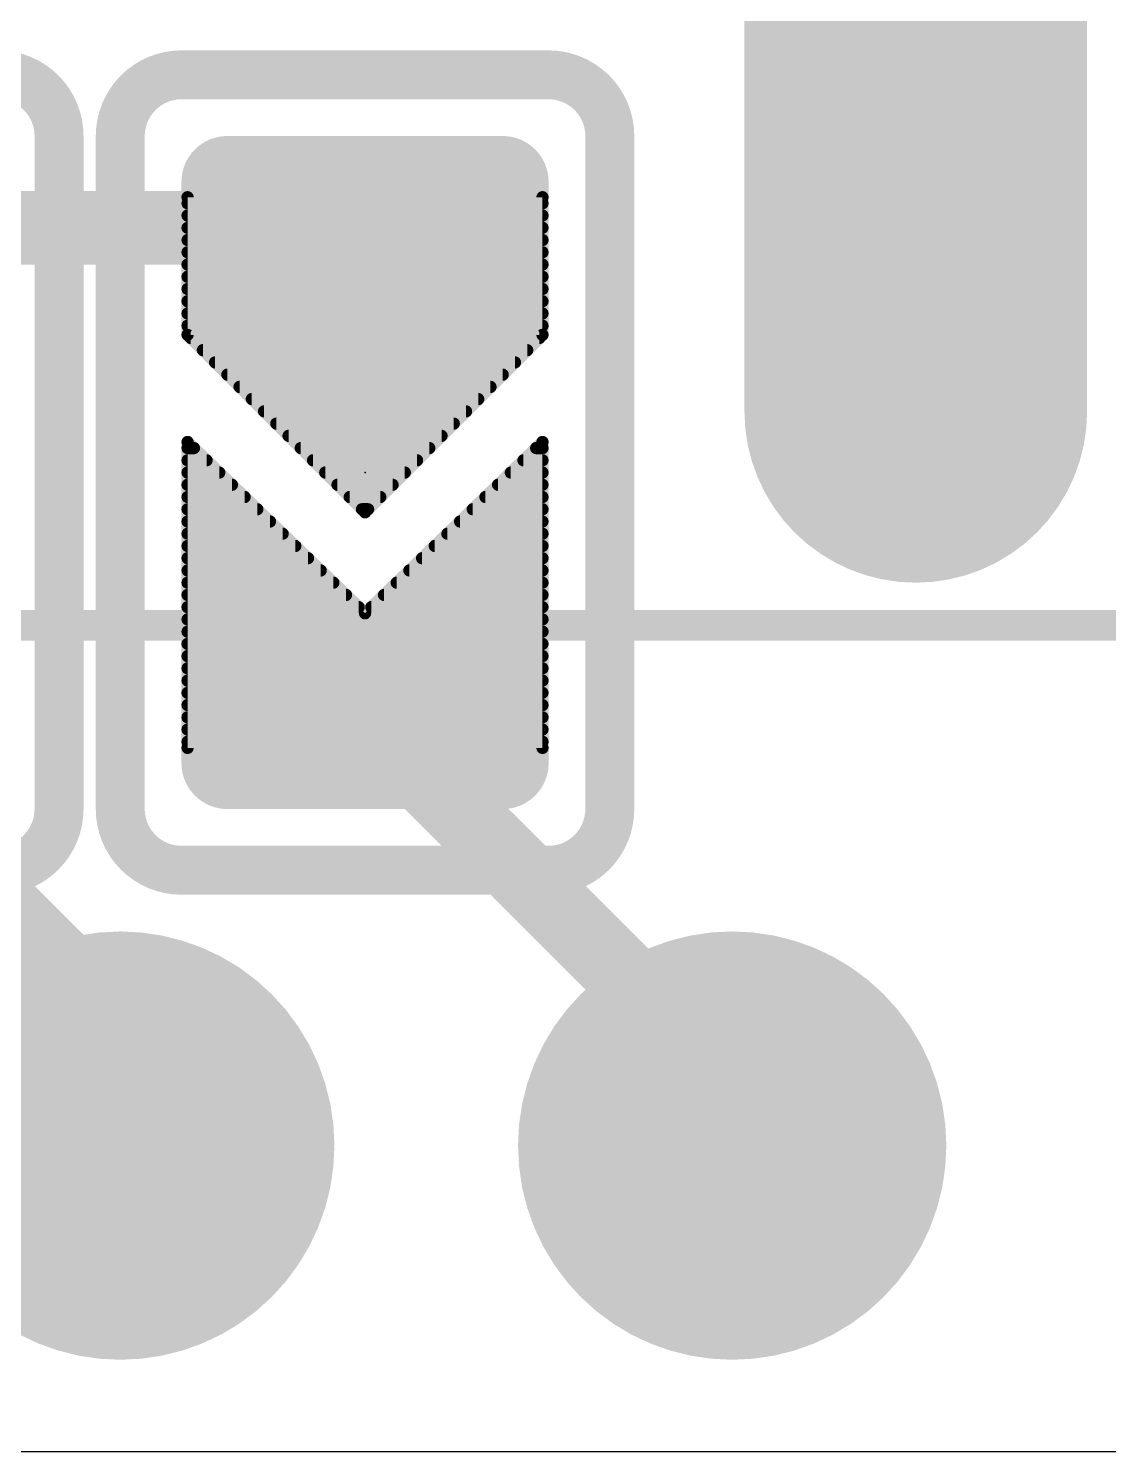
# Model space of a CAD drawing. Extents: x -6.8 to 73.8, y -5.2 to 32.2.
# Drawn here: x 31.37 to 35.85, y 0 to 5.91 of the extents above; entities that cross this region are included whole.
import ezdxf

# ---------------------------------------------------------------- set-up
doc = ezdxf.new("R2010")
doc.units = 0
for name, color, linetype in [('16', 132, 'CONTINUOUS'), ('17', 110, 'CONTINUOUS'), ('20', 53, 'CONTINUOUS'), ('21', 40, 'CONTINUOUS'), ('22', 6, 'CONTINUOUS'), ('24', 53, 'CONTINUOUS')]:
    doc.layers.add(name, color=color, linetype=linetype)

# ---------------------------------------------------------------- blocks, each defined once
blk = doc.blocks.new('ROUNDP')
at = {"const_width": 0.5}
blk.add_lwpolyline([(0, -0.25, 1), (0, 0.25, 1), (0, -0.25)], format="xyb", dxfattribs=at)
blk = doc.blocks.new('RECT121920X243840R50')
at = {"const_width": 0.1905}
blk.add_lwpolyline([(0.2858, -0.5715), (0.2858, 0.5715, 0.4142), (0.1905, 0.6668), (-0.1905, 0.6668, 0.4142), (-0.2858, 0.5715), (-0.2858, -0.5715, 0.4142), (-0.1905, -0.6668), (0.1905, -0.6668, 0.4142)], format="xyb", close=True, dxfattribs=at)
blk.add_solid([(-0.2159, -0.5969), (0.2159, -0.5969), (-0.2159, 0.5969), (0.2159, 0.5969)])

msp = doc.modelspace()

# ---------------------------------------------------------------- linework, layer by layer
at = {"layer": '16'}
for points, const_width in [([(32.766, 5.08), (30.48, 5.08)], 0.3048), ([(32.0294, 5.207), (32.0294, 4.6355)], 0.0508), ([(33.5026, 5.207), (32.0294, 5.207)], 0.0508), ([(32.0294, 5.1816), (33.5026, 5.1816)], 0.0508), ([(33.5026, 4.6355), (33.5026, 5.207)], 0.0508), ([(32.0294, 5.1308), (33.5026, 5.1308)], 0.0508), ([(32.0294, 5.08), (33.5026, 5.08)], 0.0508), ([(32.0294, 5.0292), (33.5026, 5.0292)], 0.0508), ([(32.0294, 4.9784), (33.5026, 4.9784)], 0.0508), ([(32.0294, 4.9276), (33.5026, 4.9276)], 0.0508), ([(32.0294, 4.8768), (33.5026, 4.8768)], 0.0508), ([(32.0294, 4.826), (33.5026, 4.826)], 0.0508), ([(32.0294, 4.7752), (33.5026, 4.7752)], 0.0508), ([(32.0294, 4.7244), (33.5026, 4.7244)], 0.0508), ([(32.0294, 4.6736), (33.5026, 4.6736)], 0.0508), ([(32.0294, 4.6355), (32.766, 3.8989)], 0.0508), ([(32.0421, 4.6228), (33.4899, 4.6228)], 0.0508), ([(32.766, 3.8989), (33.5026, 4.6355)], 0.0508), ([(32.0929, 4.572), (33.4391, 4.572)], 0.0508), ([(32.1437, 4.5212), (33.3883, 4.5212)], 0.0508), ([(32.1945, 4.4704), (33.3375, 4.4704)], 0.0508), ([(32.2453, 4.4196), (33.2867, 4.4196)], 0.0508), ([(32.2961, 4.3688), (33.2359, 4.3688)], 0.0508), ([(32.3469, 4.318), (33.1851, 4.318)], 0.0508), ([(32.3977, 4.2672), (33.1343, 4.2672)], 0.0508), ([(32.0294, 4.191), (32.766, 3.4798)], 0.0508), ([(32.0294, 2.921), (32.0294, 4.191)], 0.0508), ([(32.4485, 4.2164), (33.0835, 4.2164)], 0.0508), ([(32.766, 3.4798), (33.5026, 4.191)], 0.0508), ([(33.5026, 4.191), (33.5026, 2.921)], 0.0508), ([(32.0294, 4.1656), (32.0557, 4.1656)], 0.0508), ([(32.0294, 4.1148), (32.1083, 4.1148)], 0.0508), ([(32.4993, 4.1656), (33.0327, 4.1656)], 0.0508), ([(32.5501, 4.1148), (32.9819, 4.1148)], 0.0508), ([(33.4237, 4.1148), (33.5026, 4.1148)], 0.0508), ([(33.4763, 4.1656), (33.5026, 4.1656)], 0.0508), ([(32.0294, 4.064), (32.1609, 4.064)], 0.0508), ([(32.6009, 4.064), (32.9311, 4.064)], 0.0508), ([(33.3711, 4.064), (33.5026, 4.064)], 0.0508), ([(32.0294, 4.0132), (32.2136, 4.0132)], 0.0508), ([(32.6517, 4.0132), (32.8803, 4.0132)], 0.0508), ([(33.3184, 4.0132), (33.5026, 4.0132)], 0.0508), ([(32.0294, 3.9624), (32.2662, 3.9624)], 0.0508), ([(32.7025, 3.9624), (32.8295, 3.9624)], 0.0508), ([(33.2658, 3.9624), (33.5026, 3.9624)], 0.0508), ([(32.0294, 3.9116), (32.3188, 3.9116)], 0.0508), ([(32.7533, 3.9116), (32.7787, 3.9116)], 0.0508), ([(33.2132, 3.9116), (33.5026, 3.9116)], 0.0508), ([(32.0294, 3.8608), (32.3714, 3.8608)], 0.0508), ([(33.1606, 3.8608), (33.5026, 3.8608)], 0.0508), ([(32.0294, 3.81), (32.424, 3.81)], 0.0508), ([(32.0294, 3.7592), (32.4766, 3.7592)], 0.0508), ([(33.0554, 3.7592), (33.5026, 3.7592)], 0.0508), ([(33.108, 3.81), (33.5026, 3.81)], 0.0508), ([(32.0294, 3.7084), (32.5292, 3.7084)], 0.0508), ([(33.0028, 3.7084), (33.5026, 3.7084)], 0.0508), ([(32.0294, 3.6576), (32.5819, 3.6576)], 0.0508), ([(32.9502, 3.6576), (33.5026, 3.6576)], 0.0508), ([(32.0294, 3.6068), (32.6345, 3.6068)], 0.0508), ([(32.8975, 3.6068), (33.5026, 3.6068)], 0.0508), ([(32.0294, 3.556), (32.6871, 3.556)], 0.0508), ([(32.8449, 3.556), (33.5026, 3.556)], 0.0508), ([(32.0294, 3.5052), (32.7397, 3.5052)], 0.0508), ([(32.7923, 3.5052), (33.5026, 3.5052)], 0.0508), ([(32.0294, 3.4544), (33.5026, 3.4544)], 0.0508), ([(32.0294, 3.4036), (33.5026, 3.4036)], 0.0508), ([(32.0294, 3.3528), (33.5026, 3.3528)], 0.0508), ([(32.0294, 3.302), (33.5026, 3.302)], 0.0508), ([(32.0294, 3.2512), (33.5026, 3.2512)], 0.0508), ([(30.48, 3.048), (31.75, 1.778)], 0.3048), ([(32.0294, 3.2004), (33.5026, 3.2004)], 0.0508), ([(32.766, 3.048), (34.29, 1.524)], 0.3048), ([(32.0294, 3.1496), (33.5026, 3.1496)], 0.0508), ([(32.0294, 3.0988), (33.5026, 3.0988)], 0.0508), ([(32.0294, 3.048), (33.5026, 3.048)], 0.0508), ([(32.0294, 2.9972), (33.5026, 2.9972)], 0.0508), ([(32.0294, 2.9464), (33.5026, 2.9464)], 0.0508), ([(33.5026, 2.921), (32.0294, 2.921)], 0.0508), ([(31.75, 1.778), (31.75, 1.27)], 0.3048), ([(34.29, 1.524), (34.29, 1.27)], 0.3048)]:
    msp.add_lwpolyline(points, dxfattribs=dict(at, const_width=const_width))
for points, const_width in [([(32.0421, 5.207, 1), (32.0167, 5.207)], 0.0254), ([(32.0294, 5.2197, 1), (32.0294, 5.1943)], 0.0254), ([(32.0294, 5.1943, 1), (32.0294, 5.1689)], 0.0254), ([(32.766, 5.0038, 1), (32.766, 5.1562)], 0.1524), ([(33.5153, 5.207, 1), (33.4899, 5.207)], 0.0254), ([(33.5026, 5.1943, 1), (33.5026, 5.2197)], 0.0254), ([(33.5026, 5.1689, 1), (33.5026, 5.1943)], 0.0254), ([(32.0294, 5.1435, 1), (32.0294, 5.1181)], 0.0254), ([(33.5026, 5.1181, 1), (33.5026, 5.1435)], 0.0254), ([(32.0294, 5.0927, 1), (32.0294, 5.0673)], 0.0254), ([(33.5026, 5.0673, 1), (33.5026, 5.0927)], 0.0254), ([(32.0294, 5.0419, 1), (32.0294, 5.0165)], 0.0254), ([(33.5026, 5.0165, 1), (33.5026, 5.0419)], 0.0254), ([(32.0294, 4.9911, 1), (32.0294, 4.9657)], 0.0254), ([(33.5026, 4.9657, 1), (33.5026, 4.9911)], 0.0254), ([(32.0294, 4.9403, 1), (32.0294, 4.9149)], 0.0254), ([(33.5026, 4.9149, 1), (33.5026, 4.9403)], 0.0254), ([(32.0294, 4.8895, 1), (32.0294, 4.8641)], 0.0254), ([(32.0294, 4.8387, 1), (32.0294, 4.8133)], 0.0254), ([(33.5026, 4.8641, 1), (33.5026, 4.8895)], 0.0254), ([(33.5026, 4.8133, 1), (33.5026, 4.8387)], 0.0254), ([(32.0294, 4.7879, 1), (32.0294, 4.7625)], 0.0254), ([(33.5026, 4.7625, 1), (33.5026, 4.7879)], 0.0254), ([(32.0294, 4.7371, 1), (32.0294, 4.7117)], 0.0254), ([(33.5026, 4.7117, 1), (33.5026, 4.7371)], 0.0254), ([(32.0294, 4.6863, 1), (32.0294, 4.6609)], 0.0254), ([(33.5026, 4.6609, 1), (33.5026, 4.6863)], 0.0254), ([(32.0384, 4.6445, 1), (32.0204, 4.6265)], 0.0254), ([(32.0167, 4.6355, 1), (32.0421, 4.6355)], 0.0254), ([(32.0421, 4.6355, 1), (32.0421, 4.6101)], 0.0254), ([(33.4899, 4.6355, 1), (33.5153, 4.6355)], 0.0254), ([(33.4899, 4.6101, 1), (33.4899, 4.6355)], 0.0254), ([(33.5116, 4.6265, 1), (33.4936, 4.6445)], 0.0254), ([(32.0929, 4.5847, 1), (32.0929, 4.5593)], 0.0254), ([(33.4391, 4.5593, 1), (33.4391, 4.5847)], 0.0254), ([(32.1437, 4.5339, 1), (32.1437, 4.5085)], 0.0254), ([(32.1945, 4.4831, 1), (32.1945, 4.4577)], 0.0254), ([(33.3375, 4.4577, 1), (33.3375, 4.4831)], 0.0254), ([(33.3883, 4.5085, 1), (33.3883, 4.5339)], 0.0254), ([(32.2453, 4.4323, 1), (32.2453, 4.4069)], 0.0254), ([(33.2867, 4.4069, 1), (33.2867, 4.4323)], 0.0254), ([(32.2961, 4.3815, 1), (32.2961, 4.3561)], 0.0254), ([(33.2359, 4.3561, 1), (33.2359, 4.3815)], 0.0254), ([(32.3469, 4.3307, 1), (32.3469, 4.3053)], 0.0254), ([(33.1851, 4.3053, 1), (33.1851, 4.3307)], 0.0254), ([(32.3977, 4.2799, 1), (32.3977, 4.2545)], 0.0254), ([(33.1343, 4.2545, 1), (33.1343, 4.2799)], 0.0254), ([(32.0382, 4.2001, 1), (32.0206, 4.1819)], 0.0254), ([(32.0421, 4.191, 1), (32.0167, 4.191)], 0.0254), ([(32.4485, 4.2291, 1), (32.4485, 4.2037)], 0.0254), ([(33.0835, 4.2037, 1), (33.0835, 4.2291)], 0.0254), ([(33.5153, 4.191, 1), (33.4899, 4.191)], 0.0254), ([(33.5114, 4.1819, 1), (33.4938, 4.2001)], 0.0254), ([(32.0294, 4.1783, 1), (32.0294, 4.1529)], 0.0254), ([(32.0294, 4.1275, 1), (32.0294, 4.1021)], 0.0254), ([(32.0557, 4.1529, 1), (32.0557, 4.1783)], 0.0254), ([(32.1083, 4.1021, 1), (32.1083, 4.1275)], 0.0254), ([(32.4993, 4.1783, 1), (32.4993, 4.1529)], 0.0254), ([(32.5501, 4.1275, 1), (32.5501, 4.1021)], 0.0254), ([(32.9819, 4.1021, 1), (32.9819, 4.1275)], 0.0254), ([(33.0327, 4.1529, 1), (33.0327, 4.1783)], 0.0254), ([(33.4237, 4.1275, 1), (33.4237, 4.1021)], 0.0254), ([(33.4763, 4.1783, 1), (33.4763, 4.1529)], 0.0254), ([(33.5026, 4.1529, 1), (33.5026, 4.1783)], 0.0254), ([(33.5026, 4.1021, 1), (33.5026, 4.1275)], 0.0254), ([(32.0294, 4.0767, 1), (32.0294, 4.0513)], 0.0254), ([(32.1609, 4.0513, 1), (32.1609, 4.0767)], 0.0254), ([(32.6009, 4.0767, 1), (32.6009, 4.0513)], 0.0254), ([(32.9311, 4.0513, 1), (32.9311, 4.0767)], 0.0254), ([(33.3711, 4.0767, 1), (33.3711, 4.0513)], 0.0254), ([(33.5026, 4.0513, 1), (33.5026, 4.0767)], 0.0254), ([(32.0294, 4.0259, 1), (32.0294, 4.0005)], 0.0254), ([(32.2136, 4.0005, 1), (32.2136, 4.0259)], 0.0254), ([(32.6517, 4.0259, 1), (32.6517, 4.0005)], 0.0254), ([(32.8803, 4.0005, 1), (32.8803, 4.0259)], 0.0254), ([(33.3184, 4.0259, 1), (33.3184, 4.0005)], 0.0254), ([(33.5026, 4.0005, 1), (33.5026, 4.0259)], 0.0254), ([(32.0294, 3.9751, 1), (32.0294, 3.9497)], 0.0254), ([(32.2662, 3.9497, 1), (32.2662, 3.9751)], 0.0254), ([(32.7025, 3.9751, 1), (32.7025, 3.9497)], 0.0254), ([(32.8295, 3.9497, 1), (32.8295, 3.9751)], 0.0254), ([(33.2658, 3.9751, 1), (33.2658, 3.9497)], 0.0254), ([(33.5026, 3.9497, 1), (33.5026, 3.9751)], 0.0254), ([(32.0294, 3.9243, 1), (32.0294, 3.8989)], 0.0254), ([(32.3188, 3.8989, 1), (32.3188, 3.9243)], 0.0254), ([(32.7533, 3.9243, 1), (32.7533, 3.8989)], 0.0254), ([(32.757, 3.9079, 1), (32.775, 3.8899)], 0.0254), ([(32.757, 3.8899, 1), (32.775, 3.9079)], 0.0254), ([(32.7787, 3.8989, 1), (32.7787, 3.9243)], 0.0254), ([(33.2132, 3.9243, 1), (33.2132, 3.8989)], 0.0254), ([(33.5026, 3.8989, 1), (33.5026, 3.9243)], 0.0254), ([(32.0294, 3.8735, 1), (32.0294, 3.8481)], 0.0254), ([(32.3714, 3.8481, 1), (32.3714, 3.8735)], 0.0254), ([(33.1606, 3.8735, 1), (33.1606, 3.8481)], 0.0254), ([(33.5026, 3.8481, 1), (33.5026, 3.8735)], 0.0254), ([(32.0294, 3.8227, 1), (32.0294, 3.7973)], 0.0254), ([(32.0294, 3.7719, 1), (32.0294, 3.7465)], 0.0254), ([(32.424, 3.7973, 1), (32.424, 3.8227)], 0.0254), ([(32.4766, 3.7465, 1), (32.4766, 3.7719)], 0.0254), ([(33.0554, 3.7719, 1), (33.0554, 3.7465)], 0.0254), ([(33.108, 3.8227, 1), (33.108, 3.7973)], 0.0254), ([(33.5026, 3.7973, 1), (33.5026, 3.8227)], 0.0254), ([(33.5026, 3.7465, 1), (33.5026, 3.7719)], 0.0254), ([(32.0294, 3.7211, 1), (32.0294, 3.6957)], 0.0254), ([(32.5292, 3.6957, 1), (32.5292, 3.7211)], 0.0254), ([(33.0028, 3.7211, 1), (33.0028, 3.6957)], 0.0254), ([(33.5026, 3.6957, 1), (33.5026, 3.7211)], 0.0254), ([(32.0294, 3.6703, 1), (32.0294, 3.6449)], 0.0254), ([(32.5819, 3.6449, 1), (32.5819, 3.6703)], 0.0254), ([(32.9502, 3.6703, 1), (32.9502, 3.6449)], 0.0254), ([(33.5026, 3.6449, 1), (33.5026, 3.6703)], 0.0254), ([(32.0294, 3.6195, 1), (32.0294, 3.5941)], 0.0254), ([(32.6345, 3.5941, 1), (32.6345, 3.6195)], 0.0254), ([(32.8975, 3.6195, 1), (32.8975, 3.5941)], 0.0254), ([(33.5026, 3.5941, 1), (33.5026, 3.6195)], 0.0254), ([(32.0294, 3.5687, 1), (32.0294, 3.5433)], 0.0254), ([(32.6871, 3.5433, 1), (32.6871, 3.5687)], 0.0254), ([(32.8449, 3.5687, 1), (32.8449, 3.5433)], 0.0254), ([(33.5026, 3.5433, 1), (33.5026, 3.5687)], 0.0254), ([(32.0294, 3.5179, 1), (32.0294, 3.4925)], 0.0254), ([(32.7397, 3.4925, 1), (32.7397, 3.5179)], 0.0254), ([(32.7572, 3.4889, 1), (32.7748, 3.4707)], 0.0254), ([(32.7572, 3.4707, 1), (32.7748, 3.4889)], 0.0254), ([(32.7923, 3.5179, 1), (32.7923, 3.4925)], 0.0254), ([(33.5026, 3.4925, 1), (33.5026, 3.5179)], 0.0254), ([(32.0294, 3.4671, 1), (32.0294, 3.4417)], 0.0254), ([(32.0294, 3.4163, 1), (32.0294, 3.3909)], 0.0254), ([(33.5026, 3.4417, 1), (33.5026, 3.4671)], 0.0254), ([(33.5026, 3.3909, 1), (33.5026, 3.4163)], 0.0254), ([(32.0294, 3.3655, 1), (32.0294, 3.3401)], 0.0254), ([(33.5026, 3.3401, 1), (33.5026, 3.3655)], 0.0254), ([(32.0294, 3.3147, 1), (32.0294, 3.2893)], 0.0254), ([(33.5026, 3.2893, 1), (33.5026, 3.3147)], 0.0254), ([(32.0294, 3.2639, 1), (32.0294, 3.2385)], 0.0254), ([(33.5026, 3.2385, 1), (33.5026, 3.2639)], 0.0254), ([(32.0294, 3.2131, 1), (32.0294, 3.1877)], 0.0254), ([(32.8199, 3.1019, 1), (32.7121, 2.9941)], 0.1524), ([(33.5026, 3.1877, 1), (33.5026, 3.2131)], 0.0254), ([(32.0294, 3.1623, 1), (32.0294, 3.1369)], 0.0254), ([(33.5026, 3.1369, 1), (33.5026, 3.1623)], 0.0254), ([(32.0294, 3.1115, 1), (32.0294, 3.0861)], 0.0254), ([(32.0294, 3.0607, 1), (32.0294, 3.0353)], 0.0254), ([(33.5026, 3.0861, 1), (33.5026, 3.1115)], 0.0254), ([(33.5026, 3.0353, 1), (33.5026, 3.0607)], 0.0254), ([(32.0294, 3.0099, 1), (32.0294, 2.9845)], 0.0254), ([(33.5026, 2.9845, 1), (33.5026, 3.0099)], 0.0254), ([(32.0294, 2.9591, 1), (32.0294, 2.9337)], 0.0254), ([(33.5026, 2.9337, 1), (33.5026, 2.9591)], 0.0254), ([(32.0294, 2.9337, 1), (32.0294, 2.9083)], 0.0254), ([(32.0167, 2.921, 1), (32.0421, 2.921)], 0.0254), ([(33.4899, 2.921, 1), (33.5153, 2.921)], 0.0254), ([(33.5026, 2.9083, 1), (33.5026, 2.9337)], 0.0254), ([(31.8262, 1.778, 1), (31.6738, 1.778)], 0.1524), ([(31.6961, 1.7241, 1), (31.8039, 1.8319)], 0.1524), ([(34.3662, 1.524, 1), (34.2138, 1.524)], 0.1524), ([(34.2361, 1.4701, 1), (34.3439, 1.5779)], 0.1524), ([(31.6738, 1.27, 1), (31.8262, 1.27)], 0.1524), ([(34.2138, 1.27, 1), (34.3662, 1.27)], 0.1524)]:
    msp.add_lwpolyline(points, format="xyb", dxfattribs=dict(at, const_width=const_width))
at = {"layer": '20'}
msp.add_line((2.54, 0), (48.26, 0), dxfattribs=at)
at = {"layer": '20', "const_width": 1.4224}
msp.add_lwpolyline([(35.052, 7.366), (35.052, 4.318)], dxfattribs=at)
at = {"layer": '20', "const_width": 0.7112}
msp.add_lwpolyline([(34.6964, 4.318, 1), (35.4076, 4.318)], format="xyb", dxfattribs=at)
at = {"layer": '21', "const_width": 0.127}
msp.add_lwpolyline([(22.85, 3.43), (40.85, 3.43)], dxfattribs=at)
at = {"layer": '22'}
for points, const_width in [([(31.496, 5.461, 0.4142), (31.242, 5.715)], 0.2032), ([(32.004, 5.715, 0.4142), (31.75, 5.461)], 0.2032), ([(32.004, 5.7658, 1), (32.004, 5.6642)], 0.1016), ([(32.004, 5.6642, 1), (32.004, 5.7658)], 0.1016), ([(33.782, 5.461, 0.4142), (33.528, 5.715)], 0.2032), ([(33.528, 5.7658, 1), (33.528, 5.6642)], 0.1016), ([(33.528, 5.6642, 1), (33.528, 5.7658)], 0.1016), ([(31.5468, 5.461, 1), (31.4452, 5.461)], 0.1016), ([(31.8008, 5.461, 1), (31.6992, 5.461)], 0.1016), ([(33.8328, 5.461, 1), (33.7312, 5.461)], 0.1016), ([(31.4452, 5.461, 1), (31.5468, 5.461)], 0.1016), ([(31.6992, 5.461, 1), (31.8008, 5.461)], 0.1016), ([(33.7312, 5.461, 1), (33.8328, 5.461)], 0.1016), ([(31.242, 2.413, 0.4142), (31.496, 2.667)], 0.2032), ([(31.5468, 2.667, 1), (31.4452, 2.667)], 0.1016), ([(31.4452, 2.667, 1), (31.5468, 2.667)], 0.1016), ([(31.75, 2.667, 0.4142), (32.004, 2.413)], 0.2032), ([(31.8008, 2.667, 1), (31.6992, 2.667)], 0.1016), ([(31.6992, 2.667, 1), (31.8008, 2.667)], 0.1016), ([(33.528, 2.413, 0.4142), (33.782, 2.667)], 0.2032), ([(33.8328, 2.667, 1), (33.7312, 2.667)], 0.1016), ([(33.7312, 2.667, 1), (33.8328, 2.667)], 0.1016), ([(32.004, 2.4638, 1), (32.004, 2.3622)], 0.1016), ([(32.004, 2.3622, 1), (32.004, 2.4638)], 0.1016), ([(33.528, 2.4638, 1), (33.528, 2.3622)], 0.1016), ([(33.528, 2.3622, 1), (33.528, 2.4638)], 0.1016)]:
    msp.add_lwpolyline(points, format="xyb", dxfattribs=dict(at, const_width=const_width))
at = {"layer": '22', "const_width": 0.2032}
for points in [[(33.528, 5.715), (32.004, 5.715)], [(31.496, 2.667), (31.496, 5.461)], [(31.75, 5.461), (31.75, 2.667)], [(33.782, 2.667), (33.782, 5.461)], [(33.528, 2.413), (32.004, 2.413)]]:
    msp.add_lwpolyline(points, dxfattribs=at)
at = {"layer": '24'}
msp.add_point((32.766, 4.064), dxfattribs=at)

# ---------------------------------------------------------------- block references
at = {"layer": '16', "rotation": 270}
for p in [(32.766, 5.08), (32.766, 3.048)]:
    msp.add_blockref('RECT121920X243840R50', p, dxfattribs=at)
at = {"layer": '17', "xscale": 1.778, "yscale": 1.778}
for p in [(31.75, 1.27), (31.75, 1.27), (34.29, 1.27), (34.29, 1.27)]:
    msp.add_blockref('ROUNDP', p, dxfattribs=at)

doc.saveas('drawing.dxf')
